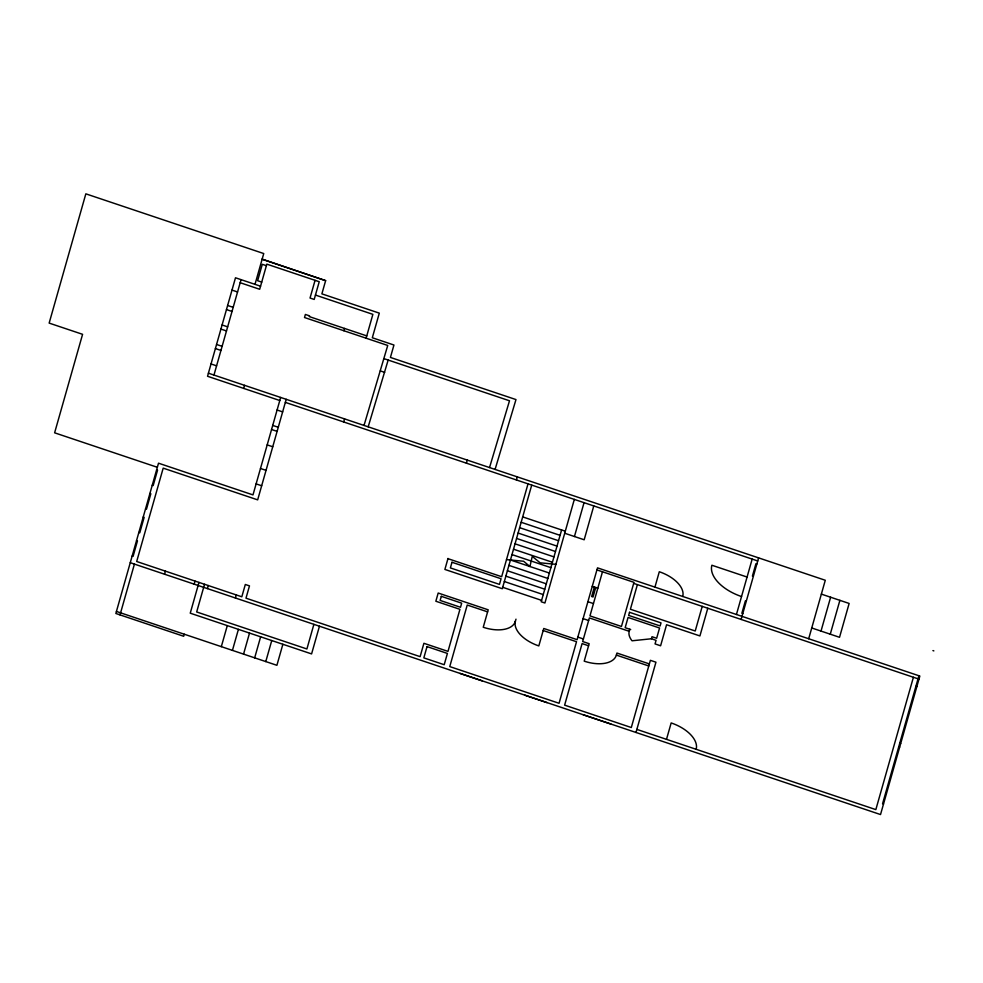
<?xml version="1.0" encoding="UTF-8"?>
<svg xmlns="http://www.w3.org/2000/svg" width="983" height="983" viewBox="0 0 983 983"><rect width="100%" height="100%" fill="white"/><g stroke="black" fill="none" stroke-linecap="round" stroke-linejoin="round"><path stroke-width="1.47" d="M120.012 614.891L134.425 564.107M213.962 375.064L241.056 279.651M164.53 574.207L165.402 571.135M255.002 284.333L263.739 253.553L85.84 193.835L49.15 323.1L82.584 334.318L54.618 432.815L157.341 467.294M243.661 388.383L244.534 385.324M194.167 584.16L195.039 581.088M184.276 634.219L183.686 636.271L115.847 613.49L158.509 463.19L252.987 494.904L280.659 397.451M198.984 582.403L190.247 613.183L311.586 653.916L319.45 626.22M204.538 584.271L196.674 611.967L306.905 648.977L313.884 624.352M207.376 588.596L208.249 585.512M315.064 280.339L310.038 298.033L314.204 299.434L319.229 281.728L266.823 264.144L259.684 289.272L240.184 282.723M286.213 399.307L257.669 499.856L163.19 468.141L136.686 561.502L241.818 596.792L245.32 584.48L249.485 585.88L245.983 598.18L420.122 656.644L423.906 643.3L447.99 651.385L459.933 609.325L435.85 601.24L438.185 593.032L488.195 609.816L483.243 627.265A29.33 15.974 19.7 0 0 515.399 621.207A29.33 15.974 19.7 0 0 538.819 645.917L543.771 628.481L577.119 639.675L597.504 567.855L919.842 676.058L880.522 814.551L130.26 562.706M221.322 646.654L227.294 625.618M235.392 597.996L236.264 594.924M325.631 280.647L262.142 259.193L325.631 280.647L321.883 293.856L379.303 313.135L372.311 337.759L393.95 345.021L390.423 357.431L515.977 399.577L495.088 469.419M232.443 650.377L238.414 629.353M243.551 654.113L249.522 633.089M343.878 330.743L344.529 328.433M254.671 657.848L260.642 636.812M265.779 661.571L271.75 640.547M366.106 338.201L372.876 314.351L315.445 295.072M343.694 421.965L344.566 418.893M282.871 644.27L276.899 665.307L116.424 611.438M364.017 425.43L387.732 345.463L304.509 317.521L305.381 314.449L309.547 315.85L309.326 316.612L366.757 335.891M448.015 558.405L444.881 569.44L502.301 588.719L531.717 485.098L285.34 402.379M460.007 673.392L482.235 680.863M528.018 483.845L501.662 576.702L447.941 558.663M515.399 621.207L515.989 619.155M561.6 529.96L541.203 601.768L544.914 603.009L574.33 499.401M524.836 695.165L547.076 702.624M574.441 536.521L584.049 502.657M593.781 505.926L584.172 539.778L564.721 533.253M594.346 587.023L591.643 596.521L593.032 596.988L595.735 587.49M602.481 571.774L589.96 615.886L621.453 626.454L633.974 582.341L596.927 569.907M583.189 714.752L610.984 724.078M707.785 608.244L699.921 635.94L666.572 624.746L660.601 645.782L655.047 643.914L656.066 640.326L651.434 638.766L632.02 640.793A23.457 12.779 19.7 0 1 629.206 631.307L589.37 617.938L582.673 641.53L589.161 643.718L584.209 661.154A29.33 15.974 19.7 0 0 616.366 655.096L616.943 653.044L649.37 663.918M637.389 584.615L630.398 609.239L695.227 631L702.218 606.376M629.206 631.307L629.784 629.255M654.936 587.134L659.298 571.75A29.33 15.974 19.7 0 1 682.718 596.46M651.434 638.766L652.012 636.714L656.644 638.274L659.556 628.014L628.063 617.447L625.151 627.707L630.705 629.562M635.989 732.47L655.944 662.198L650.377 660.33L631.307 727.531L564.623 705.143L582.096 643.582L588.571 645.77M666.499 739.339L671.168 722.935A31.284 17.03 19.7 0 1 696.148 749.292M736.439 614.498L752.167 559.094M741.121 619.437L758.593 557.877M808.69 638.741L825.29 580.265L208.408 373.196M821.014 631.086L830.623 597.222M830.266 634.195L839.887 600.33M913.404 677.275L875.841 809.611L636.861 729.398M918.908 675.751L882.574 803.725L883.508 804.045M368.183 426.831L388.162 360.048M466.384 463.153L467.294 460.105M489.534 467.564L509.501 400.781L383.997 358.648M516.407 479.937L517.316 476.89M506.503 559.622L523.62 561.244L529.935 566.527L532.258 556.39L540.134 562.817L555.899 564.328M266.381 265.68L262.289 264.304L257.632 280.72L261.724 282.096M260.556 286.2L235.49 277.784L207.536 376.268L279.786 400.523M232 290.096L237.554 291.963M227.626 305.48L233.192 307.347M226.471 309.584L232.025 311.451M380.323 370.898L384.66 372.36M222.097 324.98L227.651 326.835M220.929 329.084L226.495 330.939M216.567 344.468L222.121 346.335M215.4 348.572L220.954 350.44M211.026 363.956L216.592 365.823M531.717 485.098L757.721 560.961M756.849 564.033L755.927 563.726L752.425 576.038L753.359 576.345M277.083 410.009L282.649 411.877M821.358 594.113L849.14 603.451L839.531 637.303L811.749 627.977M747.068 577.046L711.876 565.237A37.145 20.225 19.7 0 0 741.538 596.546M272.721 425.406L278.275 427.273M932.928 650.586L933.85 650.893M271.554 429.51L277.108 431.377M522.698 516.898L565.299 531.201M521.162 522.28L560.064 535.342M746.294 601.227L745.372 600.92L741.87 613.232L742.804 613.539M519.638 527.674L558.541 540.724M267.192 444.894L272.746 446.761M518.102 533.056L557.005 546.118M516.579 538.438L555.481 551.5M633.679 583.374L918.958 679.13M515.043 543.832L553.945 556.882M513.519 549.214L552.421 562.276M915.923 686.257L916.856 686.576M260.483 468.486L266.049 470.353M511.996 554.596L550.898 567.658M592.258 586.323L597.824 588.19M510.46 559.991L549.362 573.04M508.936 565.372L547.838 578.434M256.121 483.882L261.675 485.749M507.4 570.754L546.302 583.816M587.895 601.707L593.449 603.574M505.876 576.149L544.779 589.198M504.34 581.531L543.243 594.592M156.616 469.862L157.55 470.169L153.176 485.565L152.254 485.246M502.706 587.306L541.608 600.367M583.091 618.639L588.645 620.506M899.764 743.197L900.686 743.517M149.92 493.454L150.841 493.773L146.479 509.157L145.545 508.85M577.844 637.107L583.398 638.975M898.745 746.785L899.666 747.105M487.617 611.868L467.232 605.036L449.759 666.585L559.057 703.275L576.529 641.727L543.194 630.533M616.366 655.096L648.78 665.97M143.223 517.058L144.145 517.365L139.783 532.749L138.849 532.442M136.526 540.65L137.448 540.957L133.086 556.353L132.152 556.046M427.027 646.593L423.833 657.885L444.205 664.717L447.412 653.437L427.027 646.593M441.306 596.325L440.138 600.429L460.511 607.273L461.678 603.169L441.306 596.325M451.983 562.264L450.386 567.916L499.475 584.394L501.072 578.754L451.983 562.264M629.525 612.311L628.653 615.395L660.146 625.962L661.018 622.89L629.525 612.311"/></g></svg>
